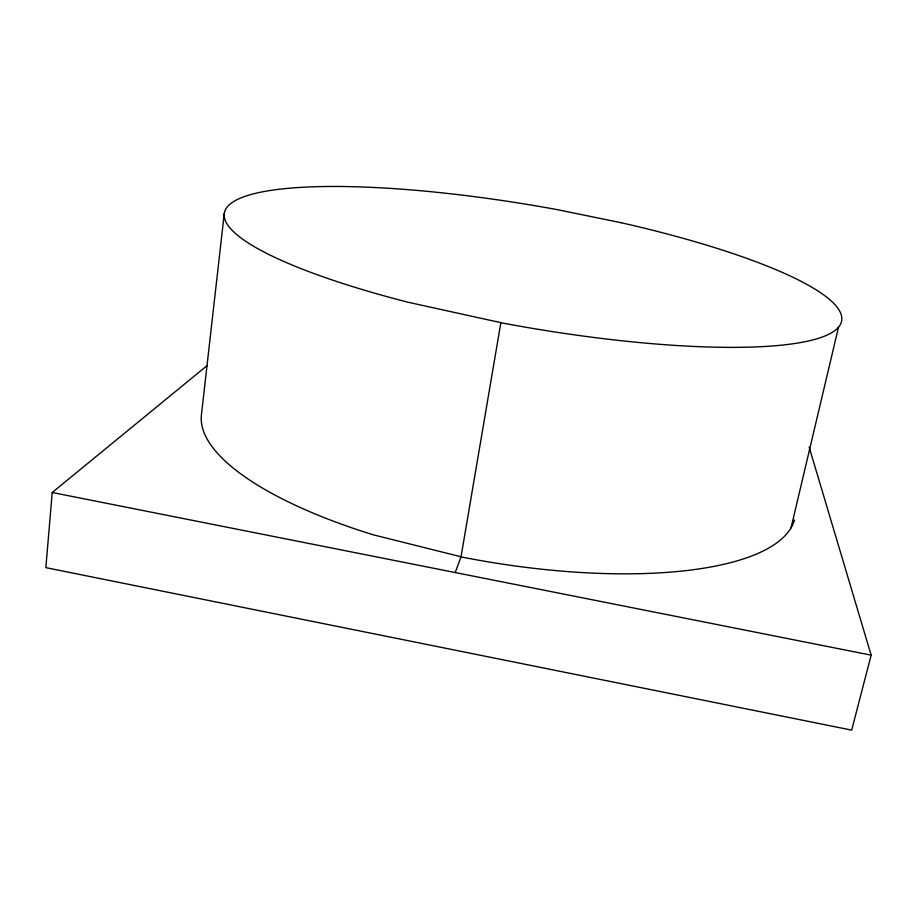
<?xml version="1.0" encoding="UTF-8"?>
<svg xmlns="http://www.w3.org/2000/svg" width="917" height="917" viewBox="0 0 917 917"><rect width="100%" height="100%" fill="white"/><g stroke="black" fill="none" stroke-linecap="round" stroke-linejoin="round"><path stroke-width="1.38" d="M207.173 365.528L52.235 492.498L45.85 567.646L851.687 730.127L871.15 655.162L809.138 447.083M224.264 213.558L201.453 414.61A301.257 97.351 9.9 0 0 373.127 534.783L463.417 557.364A301.257 97.351 9.9 0 0 794.454 520.054M500.865 322.658L461.033 556.768L455.222 572.54M791.039 527.86L838.505 327.22M52.235 492.498L871.15 655.162M621.153 222.716L556.229 209.443A313.327 60.671 9.9 0 0 233.422 201.694A313.327 60.671 9.9 0 0 408.317 302.301L503.376 323.208A313.327 60.671 9.9 0 0 836.132 329.57A313.327 60.671 9.9 0 0 621.153 222.716"/></g></svg>
